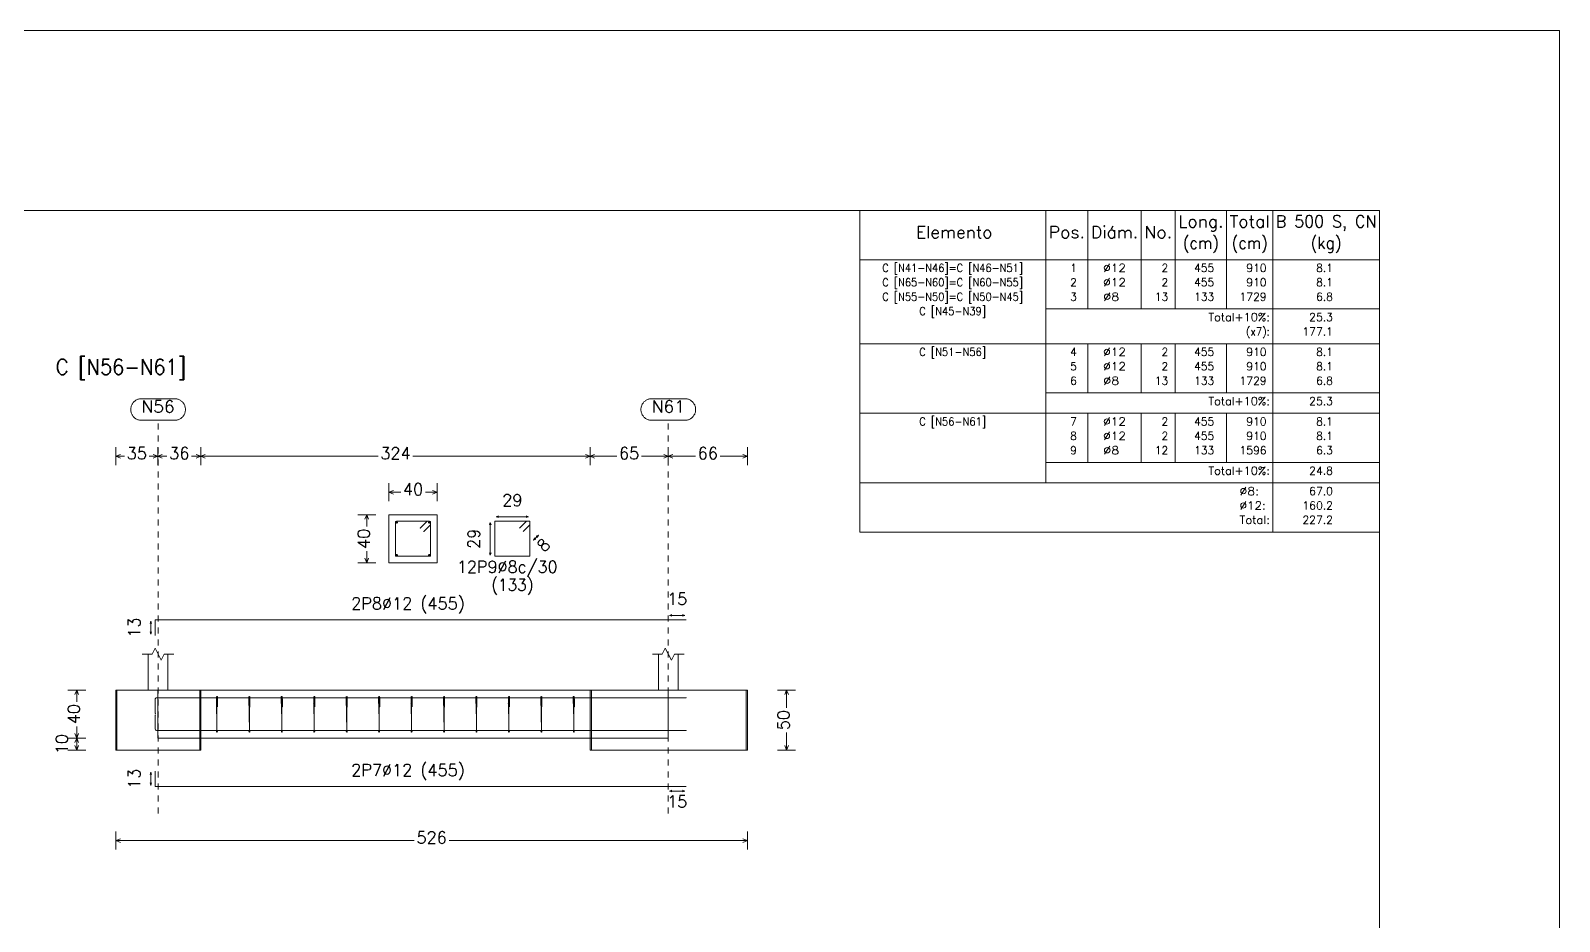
# Model space of a CAD drawing. Header units: millimetres. Extents: x -252 to 259, y -4 to 137.
# Drawn here: x -189.56 to -164.09, y 57.78 to 72.63 of the extents above; entities that cross this region are included whole.
import ezdxf
from ezdxf.enums import TextEntityAlignment as Align

# ---------------------------------------------------------------- set-up
doc = ezdxf.new("R2010")
doc.units = ezdxf.units.MM
doc.linetypes.add('CYPE_PUNTO', pattern=[0.075, 0, -0.075])
for name, color, linetype, lineweight in [('CIM_COTAS', 2, 'Continuous', 0), ('CIM_DIB_ARMADOS', 4, 'Continuous', 0), ('CIM_GEOMETRIA', 2, 'Continuous', 0), ('CIM_REFEREN', 2, 'Continuous', 0), ('CIM_TXT_ARMADOS', 3, 'Continuous', 0), ('RECUAD_LIMITES', 2, 'Continuous', 0), ('RECUAD_MARCO', 1, 'Continuous', 20), ('TABLAS', 1, 'Continuous', 0), ('TEXTO_TABLAS', 1, 'Continuous', 0)]:
    doc.layers.add(name, color=color, linetype=linetype, lineweight=lineweight)
doc.styles.add('CYPETXT', font='romans__.ttf', dxfattribs={"height": 0.2})

msp = doc.modelspace()

# ---------------------------------------------------------------- hatches: boundary and pattern name
at = {"layer": 'CIM_DIB_ARMADOS'}
h = msp.add_hatch(color=256, dxfattribs=at)
edge = h.paths.add_edge_path(flags=0)
edge.add_arc((-183.069, 64.338), 0.0016, 0, 360)
h = msp.add_hatch(color=256, dxfattribs=at)
edge = h.paths.add_edge_path(flags=0)
edge.add_arc((-183.011, 64.28), 0.0016, 0, 360)
h = msp.add_hatch(color=256, dxfattribs=at)
edge = h.paths.add_edge_path(flags=0)
edge.add_arc((-186.464, 61.416), 0.0016, 0, 360)
h = msp.add_hatch(color=256, dxfattribs=at)
edge = h.paths.add_edge_path(flags=0)
edge.add_arc((-185.924, 61.416), 0.0016, 0, 360)
h = msp.add_hatch(color=256, dxfattribs=at)
edge = h.paths.add_edge_path(flags=0)
edge.add_arc((-185.384, 61.416), 0.0016, 0, 360)
h = msp.add_hatch(color=256, dxfattribs=at)
edge = h.paths.add_edge_path(flags=0)
edge.add_arc((-184.843, 61.416), 0.0016, 0, 360)
h = msp.add_hatch(color=256, dxfattribs=at)
edge = h.paths.add_edge_path(flags=0)
edge.add_arc((-184.303, 61.416), 0.0016, 0, 360)
h = msp.add_hatch(color=256, dxfattribs=at)
edge = h.paths.add_edge_path(flags=0)
edge.add_arc((-183.762, 61.416), 0.0016, 0, 360)
h = msp.add_hatch(color=256, dxfattribs=at)
edge = h.paths.add_edge_path(flags=0)
edge.add_arc((-183.222, 61.416), 0.0016, 0, 360)
h = msp.add_hatch(color=256, dxfattribs=at)
edge = h.paths.add_edge_path(flags=0)
edge.add_arc((-182.682, 61.416), 0.0016, 0, 360)
h = msp.add_hatch(color=256, dxfattribs=at)
edge = h.paths.add_edge_path(flags=0)
edge.add_arc((-182.141, 61.416), 0.0016, 0, 360)
h = msp.add_hatch(color=256, dxfattribs=at)
edge = h.paths.add_edge_path(flags=0)
edge.add_arc((-181.601, 61.416), 0.0016, 0, 360)
h = msp.add_hatch(color=256, dxfattribs=at)
edge = h.paths.add_edge_path(flags=0)
edge.add_arc((-181.06, 61.416), 0.0016, 0, 360)
h = msp.add_hatch(color=256, dxfattribs=at)
edge = h.paths.add_edge_path(flags=0)
edge.add_arc((-180.52, 61.416), 0.0016, 0, 360)
h = msp.add_hatch(color=256, dxfattribs=at)
edge = h.paths.add_edge_path(flags=0)
edge.add_arc((-178.639, 61.509), 0.0016, 0, 360)
h = msp.add_hatch(color=256, dxfattribs=at)
edge = h.paths.add_edge_path(flags=0)
edge.add_arc((-187.482, 61.25), 0.0016, 0, 360)
h = msp.add_hatch(color=256, dxfattribs=at)
edge = h.paths.add_edge_path(flags=0)
edge.add_arc((-187.482, 61.223), 0.0016, 0, 360)
h = msp.add_hatch(color=256, dxfattribs=at)
edge = h.paths.add_edge_path(flags=0)
edge.add_arc((-186.447, 61.358), 0.0016, 0, 360)
h = msp.add_hatch(color=256, dxfattribs=at)
edge = h.paths.add_edge_path(flags=0)
edge.add_arc((-185.906, 61.358), 0.0016, 0, 360)
h = msp.add_hatch(color=256, dxfattribs=at)
edge = h.paths.add_edge_path(flags=0)
edge.add_arc((-185.366, 61.358), 0.0016, 0, 360)
h = msp.add_hatch(color=256, dxfattribs=at)
edge = h.paths.add_edge_path(flags=0)
edge.add_arc((-184.826, 61.358), 0.0016, 0, 360)
h = msp.add_hatch(color=256, dxfattribs=at)
edge = h.paths.add_edge_path(flags=0)
edge.add_arc((-184.285, 61.358), 0.0016, 0, 360)
h = msp.add_hatch(color=256, dxfattribs=at)
edge = h.paths.add_edge_path(flags=0)
edge.add_arc((-183.745, 61.358), 0.0016, 0, 360)
h = msp.add_hatch(color=256, dxfattribs=at)
edge = h.paths.add_edge_path(flags=0)
edge.add_arc((-183.204, 61.358), 0.0016, 0, 360)
h = msp.add_hatch(color=256, dxfattribs=at)
edge = h.paths.add_edge_path(flags=0)
edge.add_arc((-182.664, 61.358), 0.0016, 0, 360)
h = msp.add_hatch(color=256, dxfattribs=at)
edge = h.paths.add_edge_path(flags=0)
edge.add_arc((-182.124, 61.358), 0.0016, 0, 360)
h = msp.add_hatch(color=256, dxfattribs=at)
edge = h.paths.add_edge_path(flags=0)
edge.add_arc((-181.583, 61.358), 0.0016, 0, 360)
h = msp.add_hatch(color=256, dxfattribs=at)
edge = h.paths.add_edge_path(flags=0)
edge.add_arc((-181.043, 61.358), 0.0016, 0, 360)
h = msp.add_hatch(color=256, dxfattribs=at)
edge = h.paths.add_edge_path(flags=0)
edge.add_arc((-180.502, 61.358), 0.0016, 0, 360)
h = msp.add_hatch(color=256, dxfattribs=at)
edge = h.paths.add_edge_path(flags=0)
edge.add_arc((-178.639, 60.965), 0.0016, 0, 360)

# ---------------------------------------------------------------- linework, layer by layer
at = {"layer": 'CIM_COTAS', "linetype": 'CYPE_PUNTO'}
for p, q in [((-187.436, 59.579), (-187.436, 66.134)), ((-178.937, 59.579), (-178.937, 66.134))]:
    msp.add_line(p, q, dxfattribs=at)
at = {"layer": 'CIM_COTAS'}
for p, q in [((-188.139, 65.384), (-188.139, 65.684)), ((-188.139, 65.534), (-188.064, 65.564)), ((-188.139, 65.534), (-188.064, 65.504)), ((-188.139, 65.534), (-187.995, 65.534)), ((-187.584, 65.534), (-187.441, 65.534)), ((-187.441, 65.534), (-187.516, 65.564)), ((-187.441, 65.534), (-187.516, 65.504)), ((-187.441, 65.384), (-187.441, 65.684)), ((-187.441, 65.384), (-187.441, 65.684)), ((-187.441, 65.534), (-187.366, 65.564)), ((-187.441, 65.534), (-187.366, 65.504)), ((-187.441, 65.534), (-187.288, 65.534)), ((-186.877, 65.534), (-186.724, 65.534)), ((-186.724, 65.534), (-186.799, 65.564)), ((-186.724, 65.534), (-186.799, 65.504)), ((-186.724, 65.384), (-186.724, 65.684)), ((-186.724, 65.384), (-186.724, 65.684)), ((-186.724, 65.534), (-186.649, 65.564)), ((-186.724, 65.534), (-186.649, 65.504)), ((-186.724, 65.534), (-183.772, 65.534)), ((-183.193, 65.534), (-180.24, 65.534)), ((-180.24, 65.534), (-180.315, 65.564)), ((-180.24, 65.534), (-180.315, 65.504)), ((-180.24, 65.384), (-180.24, 65.684)), ((-180.24, 65.384), (-180.24, 65.684)), ((-180.24, 65.534), (-180.165, 65.564)), ((-180.24, 65.534), (-180.165, 65.504)), ((-180.24, 65.534), (-179.795, 65.534)), ((-179.384, 65.534), (-178.939, 65.534)), ((-178.939, 65.534), (-179.014, 65.564)), ((-178.939, 65.534), (-179.014, 65.504)), ((-178.939, 65.384), (-178.939, 65.684)), ((-178.939, 65.384), (-178.939, 65.684)), ((-178.939, 65.534), (-178.864, 65.564)), ((-178.939, 65.534), (-178.864, 65.504)), ((-178.939, 65.534), (-178.485, 65.534)), ((-178.074, 65.534), (-177.619, 65.534)), ((-177.619, 65.534), (-177.694, 65.564)), ((-177.619, 65.534), (-177.694, 65.504)), ((-177.619, 65.384), (-177.619, 65.684)), ((-183.59, 64.784), (-183.59, 65.084)), ((-183.59, 64.934), (-183.515, 64.964)), ((-182.79, 64.934), (-182.865, 64.964)), ((-182.79, 64.784), (-182.79, 65.084)), ((-183.59, 64.934), (-183.515, 64.904)), ((-183.59, 64.934), (-183.395, 64.934)), ((-182.984, 64.934), (-182.79, 64.934)), ((-182.79, 64.934), (-182.865, 64.904)), ((-184.111, 64.559), (-183.811, 64.559)), ((-183.961, 64.559), (-183.991, 64.484)), ((-183.961, 64.559), (-183.931, 64.484)), ((-183.961, 64.365), (-183.961, 64.559)), ((-183.961, 63.759), (-183.961, 63.954)), ((-184.111, 63.759), (-183.811, 63.759)), ((-183.961, 63.759), (-183.991, 63.834)), ((-183.961, 63.759), (-183.931, 63.834)), ((-188.94, 61.637), (-188.64, 61.637)), ((-188.79, 61.637), (-188.82, 61.562)), ((-188.79, 61.637), (-188.76, 61.562)), ((-188.79, 61.442), (-188.79, 61.637)), ((-177.118, 61.637), (-176.818, 61.637)), ((-176.968, 61.637), (-176.998, 61.562)), ((-176.968, 61.637), (-176.938, 61.562)), ((-176.968, 61.342), (-176.968, 61.637)), ((-188.79, 60.837), (-188.82, 60.912)), ((-188.79, 60.837), (-188.79, 61.031)), ((-188.79, 60.837), (-188.76, 60.912)), ((-176.968, 60.637), (-176.968, 60.931)), ((-188.94, 60.837), (-188.64, 60.837)), ((-188.94, 60.837), (-188.64, 60.837)), ((-188.94, 60.637), (-188.64, 60.637)), ((-188.79, 60.837), (-188.82, 60.762)), ((-188.79, 60.637), (-188.82, 60.712)), ((-188.79, 60.837), (-188.76, 60.762)), ((-188.79, 60.637), (-188.79, 60.837)), ((-188.79, 60.637), (-188.76, 60.712)), ((-177.118, 60.637), (-176.818, 60.637)), ((-176.968, 60.637), (-176.998, 60.712)), ((-176.968, 60.637), (-176.938, 60.712)), ((-188.139, 58.979), (-188.139, 59.279)), ((-188.139, 59.129), (-188.064, 59.159)), ((-188.139, 59.129), (-188.064, 59.099)), ((-188.139, 59.129), (-183.168, 59.129)), ((-182.589, 59.129), (-177.619, 59.129)), ((-177.619, 59.129), (-177.694, 59.159)), ((-177.619, 59.129), (-177.694, 59.099)), ((-177.619, 58.979), (-177.619, 59.279))]:
    msp.add_line(p, q, dxfattribs=at)
for points in [[(-187.16, 66.494), (-187.148, 66.493), (-187.136, 66.492), (-187.124, 66.49), (-187.113, 66.487), (-187.101, 66.484), (-187.09, 66.479), (-187.079, 66.474), (-187.069, 66.468), (-187.058, 66.462), (-187.049, 66.455), (-187.04, 66.447), (-187.031, 66.439), (-187.023, 66.43), (-187.015, 66.42), (-187.009, 66.41), (-187.002, 66.4), (-186.997, 66.389), (-186.992, 66.378), (-186.988, 66.367), (-186.985, 66.355), (-186.983, 66.343), (-186.981, 66.332), (-186.98, 66.32), (-186.98, 66.307), (-186.981, 66.295), (-186.983, 66.284), (-186.985, 66.272), (-186.988, 66.26), (-186.992, 66.249), (-186.997, 66.238), (-187.002, 66.227), (-187.009, 66.217), (-187.015, 66.207), (-187.023, 66.197), (-187.031, 66.188), (-187.04, 66.18), (-187.049, 66.172), (-187.058, 66.165), (-187.069, 66.159), (-187.079, 66.153), (-187.09, 66.148), (-187.101, 66.143), (-187.113, 66.14), (-187.124, 66.137), (-187.136, 66.135), (-187.148, 66.134), (-187.16, 66.134), (-187.712, 66.134), (-187.724, 66.134), (-187.736, 66.135), (-187.748, 66.137), (-187.76, 66.14), (-187.771, 66.143), (-187.783, 66.148), (-187.793, 66.153), (-187.804, 66.159), (-187.814, 66.165), (-187.824, 66.172), (-187.833, 66.18), (-187.842, 66.188), (-187.85, 66.197), (-187.857, 66.207), (-187.864, 66.217), (-187.87, 66.227), (-187.876, 66.238), (-187.88, 66.249), (-187.884, 66.26), (-187.887, 66.272), (-187.89, 66.284), (-187.891, 66.295), (-187.892, 66.307), (-187.892, 66.32), (-187.891, 66.332), (-187.89, 66.343), (-187.887, 66.355), (-187.884, 66.367), (-187.88, 66.378), (-187.876, 66.389), (-187.87, 66.4), (-187.864, 66.41), (-187.857, 66.42), (-187.85, 66.43), (-187.842, 66.439), (-187.833, 66.447), (-187.824, 66.455), (-187.814, 66.462), (-187.804, 66.468), (-187.793, 66.474), (-187.783, 66.479), (-187.771, 66.484), (-187.76, 66.487), (-187.748, 66.49), (-187.736, 66.492), (-187.724, 66.493), (-187.712, 66.494), (-187.16, 66.494)], [(-178.661, 66.494), (-178.649, 66.493), (-178.637, 66.492), (-178.626, 66.49), (-178.614, 66.487), (-178.602, 66.484), (-178.591, 66.479), (-178.58, 66.474), (-178.57, 66.468), (-178.56, 66.462), (-178.55, 66.455), (-178.541, 66.447), (-178.532, 66.439), (-178.524, 66.43), (-178.517, 66.42), (-178.51, 66.41), (-178.504, 66.4), (-178.498, 66.389), (-178.493, 66.378), (-178.49, 66.367), (-178.486, 66.355), (-178.484, 66.343), (-178.482, 66.332), (-178.482, 66.32), (-178.482, 66.307), (-178.482, 66.295), (-178.484, 66.284), (-178.486, 66.272), (-178.49, 66.26), (-178.493, 66.249), (-178.498, 66.238), (-178.504, 66.227), (-178.51, 66.217), (-178.517, 66.207), (-178.524, 66.197), (-178.532, 66.188), (-178.541, 66.18), (-178.55, 66.172), (-178.56, 66.165), (-178.57, 66.159), (-178.58, 66.153), (-178.591, 66.148), (-178.602, 66.143), (-178.614, 66.14), (-178.626, 66.137), (-178.637, 66.135), (-178.649, 66.134), (-178.661, 66.134), (-179.213, 66.134), (-179.225, 66.134), (-179.237, 66.135), (-179.249, 66.137), (-179.261, 66.14), (-179.272, 66.143), (-179.284, 66.148), (-179.295, 66.153), (-179.305, 66.159), (-179.315, 66.165), (-179.325, 66.172), (-179.334, 66.18), (-179.343, 66.188), (-179.351, 66.197), (-179.358, 66.207), (-179.365, 66.217), (-179.371, 66.227), (-179.377, 66.238), (-179.381, 66.249), (-179.385, 66.26), (-179.389, 66.272), (-179.391, 66.284), (-179.393, 66.295), (-179.393, 66.307), (-179.393, 66.32), (-179.393, 66.332), (-179.391, 66.343), (-179.389, 66.355), (-179.385, 66.367), (-179.381, 66.378), (-179.377, 66.389), (-179.371, 66.4), (-179.365, 66.41), (-179.358, 66.42), (-179.351, 66.43), (-179.343, 66.439), (-179.334, 66.447), (-179.325, 66.455), (-179.315, 66.462), (-179.305, 66.468), (-179.295, 66.474), (-179.284, 66.479), (-179.272, 66.484), (-179.261, 66.487), (-179.249, 66.49), (-179.237, 66.492), (-179.225, 66.493), (-179.213, 66.494), (-178.661, 66.494)]]:
    msp.add_lwpolyline(points, close=True, dxfattribs=at)
at = {"layer": 'CIM_DIB_ARMADOS'}
for p, q in [((-183.48, 64.431), (-183.444, 64.431)), ((-183.462, 64.413), (-183.462, 64.449)), ((-182.936, 64.431), (-182.9, 64.431)), ((-182.918, 64.413), (-182.918, 64.449)), ((-183.48, 63.887), (-183.444, 63.887)), ((-183.462, 63.869), (-183.462, 63.905)), ((-182.936, 63.887), (-182.9, 63.887)), ((-182.918, 63.869), (-182.918, 63.905))]:
    msp.add_line(p, q, dxfattribs=at)
for points in [[(-183.011, 64.28), (-182.903, 64.388), (-182.899, 64.394), (-182.898, 64.4), (-182.898, 64.435), (-182.9, 64.443), (-182.906, 64.449), (-182.914, 64.451), (-183.466, 64.451), (-183.474, 64.449), (-183.48, 64.443), (-183.482, 64.435), (-183.482, 63.883), (-183.48, 63.875), (-183.474, 63.869), (-183.466, 63.867), (-182.914, 63.867), (-182.906, 63.869), (-182.9, 63.875), (-182.898, 63.883), (-182.898, 64.435), (-182.9, 64.443), (-182.906, 64.449), (-182.914, 64.451), (-182.949, 64.451), (-182.955, 64.45), (-182.961, 64.446), (-183.069, 64.338)], [(-181.357, 64.28), (-181.243, 64.393), (-181.243, 64.451), (-181.827, 64.451), (-181.827, 63.867), (-181.243, 63.867), (-181.243, 64.451), (-181.301, 64.451), (-181.415, 64.338)], [(-187.482, 62.548), (-187.482, 62.807), (-187.441, 62.807), (-178.939, 62.807), (-178.639, 62.807)], [(-187.482, 61.25), (-187.482, 61.489), (-187.479, 61.499), (-187.472, 61.506), (-187.462, 61.509), (-187.441, 61.509), (-178.939, 61.509), (-178.639, 61.509)], [(-186.447, 61.358), (-186.447, 61.466), (-186.447, 61.471), (-186.447, 61.477), (-186.447, 61.513), (-186.448, 61.521), (-186.448, 61.527), (-186.448, 61.529), (-186.455, 61.529), (-186.456, 61.527), (-186.456, 61.521), (-186.456, 61.513), (-186.456, 60.961), (-186.456, 60.953), (-186.456, 60.947), (-186.456, 60.945), (-186.456, 60.947), (-186.456, 60.953), (-186.456, 60.961), (-186.463, 61.513), (-186.464, 61.521), (-186.464, 61.527), (-186.464, 61.529), (-186.464, 61.529), (-186.464, 61.528), (-186.464, 61.524), (-186.464, 61.416)], [(-185.906, 61.358), (-185.906, 61.466), (-185.906, 61.471), (-185.907, 61.477), (-185.907, 61.513), (-185.907, 61.521), (-185.907, 61.527), (-185.907, 61.529), (-185.915, 61.529), (-185.915, 61.527), (-185.915, 61.521), (-185.915, 61.513), (-185.915, 60.961), (-185.915, 60.953), (-185.915, 60.947), (-185.915, 60.945), (-185.915, 60.947), (-185.915, 60.953), (-185.915, 60.961), (-185.923, 61.513), (-185.923, 61.521), (-185.923, 61.527), (-185.923, 61.529), (-185.924, 61.529), (-185.924, 61.528), (-185.924, 61.524), (-185.924, 61.416)], [(-185.366, 61.358), (-185.366, 61.466), (-185.366, 61.471), (-185.366, 61.477), (-185.367, 61.513), (-185.367, 61.521), (-185.367, 61.527), (-185.367, 61.529), (-185.375, 61.529), (-185.375, 61.527), (-185.375, 61.521), (-185.375, 61.513), (-185.375, 60.961), (-185.375, 60.953), (-185.375, 60.947), (-185.375, 60.945), (-185.375, 60.947), (-185.375, 60.953), (-185.375, 60.961), (-185.383, 61.513), (-185.383, 61.521), (-185.383, 61.527), (-185.383, 61.529), (-185.384, 61.529), (-185.384, 61.528), (-185.384, 61.524), (-185.384, 61.416)], [(-184.826, 61.358), (-184.826, 61.466), (-184.826, 61.471), (-184.826, 61.477), (-184.826, 61.513), (-184.826, 61.521), (-184.827, 61.527), (-184.827, 61.529), (-184.834, 61.529), (-184.834, 61.527), (-184.834, 61.521), (-184.834, 61.513), (-184.834, 60.961), (-184.834, 60.953), (-184.834, 60.947), (-184.834, 60.945), (-184.834, 60.947), (-184.835, 60.953), (-184.835, 60.961), (-184.842, 61.513), (-184.842, 61.521), (-184.843, 61.527), (-184.843, 61.529), (-184.843, 61.529), (-184.843, 61.528), (-184.843, 61.524), (-184.843, 61.416)], [(-184.285, 61.358), (-184.285, 61.466), (-184.285, 61.471), (-184.285, 61.477), (-184.286, 61.513), (-184.286, 61.521), (-184.286, 61.527), (-184.286, 61.529), (-184.294, 61.529), (-184.294, 61.527), (-184.294, 61.521), (-184.294, 61.513), (-184.294, 60.961), (-184.294, 60.953), (-184.294, 60.947), (-184.294, 60.945), (-184.294, 60.947), (-184.294, 60.953), (-184.294, 60.961), (-184.302, 61.513), (-184.302, 61.521), (-184.302, 61.527), (-184.302, 61.529), (-184.303, 61.529), (-184.303, 61.528), (-184.303, 61.524), (-184.303, 61.416)], [(-183.745, 61.358), (-183.745, 61.466), (-183.745, 61.471), (-183.745, 61.477), (-183.745, 61.513), (-183.746, 61.521), (-183.746, 61.527), (-183.746, 61.529), (-183.753, 61.529), (-183.754, 61.527), (-183.754, 61.521), (-183.754, 61.513), (-183.754, 60.961), (-183.754, 60.953), (-183.754, 60.947), (-183.754, 60.945), (-183.754, 60.947), (-183.754, 60.953), (-183.754, 60.961), (-183.761, 61.513), (-183.762, 61.521), (-183.762, 61.527), (-183.762, 61.529), (-183.762, 61.529), (-183.762, 61.528), (-183.762, 61.524), (-183.762, 61.416)], [(-183.204, 61.358), (-183.204, 61.466), (-183.204, 61.471), (-183.205, 61.477), (-183.205, 61.513), (-183.205, 61.521), (-183.205, 61.527), (-183.205, 61.529), (-183.213, 61.529), (-183.213, 61.527), (-183.213, 61.521), (-183.213, 61.513), (-183.213, 60.961), (-183.213, 60.953), (-183.213, 60.947), (-183.213, 60.945), (-183.213, 60.947), (-183.213, 60.953), (-183.213, 60.961), (-183.221, 61.513), (-183.221, 61.521), (-183.221, 61.527), (-183.221, 61.529), (-183.222, 61.529), (-183.222, 61.528), (-183.222, 61.524), (-183.222, 61.416)], [(-182.664, 61.358), (-182.664, 61.466), (-182.664, 61.471), (-182.664, 61.477), (-182.665, 61.513), (-182.665, 61.521), (-182.665, 61.527), (-182.665, 61.529), (-182.673, 61.529), (-182.673, 61.527), (-182.673, 61.521), (-182.673, 61.513), (-182.673, 60.961), (-182.673, 60.953), (-182.673, 60.947), (-182.673, 60.945), (-182.673, 60.947), (-182.673, 60.953), (-182.673, 60.961), (-182.681, 61.513), (-182.681, 61.521), (-182.681, 61.527), (-182.681, 61.529), (-182.682, 61.529), (-182.682, 61.528), (-182.682, 61.524), (-182.682, 61.416)], [(-182.124, 61.358), (-182.124, 61.466), (-182.124, 61.471), (-182.124, 61.477), (-182.124, 61.513), (-182.124, 61.521), (-182.124, 61.527), (-182.125, 61.529), (-182.132, 61.529), (-182.132, 61.527), (-182.132, 61.521), (-182.132, 61.513), (-182.132, 60.961), (-182.132, 60.953), (-182.132, 60.947), (-182.132, 60.945), (-182.132, 60.947), (-182.133, 60.953), (-182.133, 60.961), (-182.14, 61.513), (-182.14, 61.521), (-182.14, 61.527), (-182.141, 61.529), (-182.141, 61.529), (-182.141, 61.528), (-182.141, 61.524), (-182.141, 61.416)], [(-181.583, 61.358), (-181.583, 61.466), (-181.583, 61.471), (-181.583, 61.477), (-181.584, 61.513), (-181.584, 61.521), (-181.584, 61.527), (-181.584, 61.529), (-181.592, 61.529), (-181.592, 61.527), (-181.592, 61.521), (-181.592, 61.513), (-181.592, 60.961), (-181.592, 60.953), (-181.592, 60.947), (-181.592, 60.945), (-181.592, 60.947), (-181.592, 60.953), (-181.592, 60.961), (-181.6, 61.513), (-181.6, 61.521), (-181.6, 61.527), (-181.6, 61.529), (-181.601, 61.529), (-181.601, 61.528), (-181.601, 61.524), (-181.601, 61.416)], [(-181.043, 61.358), (-181.043, 61.466), (-181.043, 61.471), (-181.043, 61.477), (-181.043, 61.513), (-181.044, 61.521), (-181.044, 61.527), (-181.044, 61.529), (-181.051, 61.529), (-181.051, 61.527), (-181.052, 61.521), (-181.052, 61.513), (-181.052, 60.961), (-181.052, 60.953), (-181.052, 60.947), (-181.052, 60.945), (-181.052, 60.947), (-181.052, 60.953), (-181.052, 60.961), (-181.059, 61.513), (-181.06, 61.521), (-181.06, 61.527), (-181.06, 61.529), (-181.06, 61.529), (-181.06, 61.528), (-181.06, 61.524), (-181.06, 61.416)], [(-180.502, 61.358), (-180.502, 61.466), (-180.502, 61.471), (-180.502, 61.477), (-180.503, 61.513), (-180.503, 61.521), (-180.503, 61.527), (-180.503, 61.529), (-180.511, 61.529), (-180.511, 61.527), (-180.511, 61.521), (-180.511, 61.513), (-180.511, 60.961), (-180.511, 60.953), (-180.511, 60.947), (-180.511, 60.945), (-180.511, 60.947), (-180.511, 60.953), (-180.511, 60.961), (-180.519, 61.513), (-180.519, 61.521), (-180.519, 61.527), (-180.519, 61.529), (-180.52, 61.529), (-180.52, 61.528), (-180.52, 61.524), (-180.52, 61.416)], [(-187.482, 61.223), (-187.482, 60.985), (-187.479, 60.975), (-187.472, 60.967), (-187.462, 60.965), (-187.441, 60.965), (-178.939, 60.965), (-178.639, 60.965)], [(-187.482, 60.287), (-187.482, 60.029), (-187.441, 60.029), (-178.939, 60.029), (-178.639, 60.029)]]:
    msp.add_lwpolyline(points, dxfattribs=at)
for centre, radius in [((-183.462, 64.431), 0.012), ((-182.918, 64.431), 0.012), ((-183.069, 64.338), 0.0016), ((-183.011, 64.28), 0.0016), ((-183.462, 63.887), 0.012), ((-182.918, 63.887), 0.012), ((-186.464, 61.416), 0.0016), ((-185.924, 61.416), 0.0016), ((-185.384, 61.416), 0.0016), ((-184.843, 61.416), 0.0016), ((-184.303, 61.416), 0.0016), ((-183.762, 61.416), 0.0016), ((-183.222, 61.416), 0.0016), ((-182.682, 61.416), 0.0016), ((-182.141, 61.416), 0.0016), ((-181.601, 61.416), 0.0016), ((-181.06, 61.416), 0.0016), ((-180.52, 61.416), 0.0016), ((-178.639, 61.509), 0.0016), ((-187.482, 61.25), 0.0016), ((-187.482, 61.223), 0.0016), ((-186.447, 61.358), 0.0016), ((-185.906, 61.358), 0.0016), ((-185.366, 61.358), 0.0016), ((-184.826, 61.358), 0.0016), ((-184.285, 61.358), 0.0016), ((-183.745, 61.358), 0.0016), ((-183.204, 61.358), 0.0016), ((-182.664, 61.358), 0.0016), ((-182.124, 61.358), 0.0016), ((-181.583, 61.358), 0.0016), ((-181.043, 61.358), 0.0016), ((-180.502, 61.358), 0.0016), ((-186.456, 60.945), 0.008), ((-185.915, 60.945), 0.008), ((-185.375, 60.945), 0.008), ((-184.834, 60.945), 0.008), ((-184.294, 60.945), 0.008), ((-183.754, 60.945), 0.008), ((-183.213, 60.945), 0.008), ((-182.673, 60.945), 0.008), ((-182.132, 60.945), 0.008), ((-181.592, 60.945), 0.008), ((-181.052, 60.945), 0.008), ((-180.511, 60.945), 0.008), ((-178.639, 60.965), 0.0016)]:
    msp.add_circle(centre, radius, dxfattribs=at)
at = {"layer": 'CIM_GEOMETRIA'}
for p, q in [((-187.599, 62.237), (-187.599, 61.637)), ((-179.1, 62.237), (-179.1, 61.637)), ((-188.139, 61.637), (-186.724, 61.637)), ((-188.139, 61.637), (-188.124, 61.637)), ((-187.441, 60.837), (-187.441, 61.637)), ((-178.939, 61.637), (-187.441, 61.637)), ((-180.24, 61.637), (-177.619, 61.637)), ((-180.24, 61.637), (-180.218, 61.637)), ((-178.939, 61.637), (-178.939, 60.837)), ((-186.724, 60.637), (-188.139, 60.637)), ((-188.124, 60.637), (-188.139, 60.637)), ((-187.441, 60.837), (-178.939, 60.837)), ((-177.619, 60.637), (-180.24, 60.637)), ((-180.218, 60.637), (-180.24, 60.637))]:
    msp.add_line(p, q, dxfattribs=at)
for points in [[(-183.59, 64.559), (-183.59, 63.759), (-182.79, 63.759), (-182.79, 64.559), (-183.59, 64.559)], [(-188.139, 60.637), (-186.739, 60.637), (-186.739, 61.637), (-188.139, 61.637), (-188.139, 60.637)], [(-180.24, 60.637), (-177.64, 60.637), (-177.64, 61.637), (-180.24, 61.637), (-180.24, 60.637)]]:
    msp.add_lwpolyline(points, close=True, dxfattribs=at)
for points in [[(-187.699, 62.237), (-187.536, 62.237), (-187.486, 62.337), (-187.386, 62.137), (-187.336, 62.237), (-187.174, 62.237)], [(-187.279, 61.637), (-187.274, 61.637), (-187.274, 62.237)], [(-179.2, 62.237), (-179.037, 62.237), (-178.987, 62.337), (-178.887, 62.137), (-178.837, 62.237), (-178.675, 62.237)], [(-178.78, 61.637), (-178.775, 61.637), (-178.775, 62.237)], [(-186.724, 60.637), (-188.124, 60.637), (-188.124, 61.637), (-186.724, 61.637)], [(-187.274, 61.637), (-187.599, 61.637), (-187.279, 61.637)], [(-187.274, 61.637), (-187.594, 61.637), (-187.599, 61.637)], [(-186.739, 60.637), (-186.724, 60.637), (-186.724, 61.637), (-186.739, 61.637)], [(-177.619, 60.637), (-180.218, 60.637), (-180.218, 61.637), (-177.619, 61.637)], [(-178.775, 61.637), (-179.1, 61.637), (-178.78, 61.637)], [(-178.775, 61.637), (-179.095, 61.637), (-179.1, 61.637)], [(-177.64, 60.637), (-177.619, 60.637), (-177.619, 61.637), (-177.64, 61.637)]]:
    msp.add_lwpolyline(points, dxfattribs=at)
at = {"layer": 'CIM_TXT_ARMADOS'}
for p, q in [((-181.915, 64.391), (-181.902, 64.431)), ((-181.89, 64.391), (-181.902, 64.431)), ((-181.902, 64.431), (-181.902, 63.887)), ((-181.767, 64.539), (-181.807, 64.526)), ((-181.767, 64.514), (-181.807, 64.526)), ((-181.264, 64.526), (-181.807, 64.526)), ((-181.304, 64.539), (-181.264, 64.526)), ((-181.304, 64.514), (-181.264, 64.526)), ((-181.183, 64.135), (-181.099, 64.22)), ((-181.136, 64.2), (-181.099, 64.22)), ((-181.118, 64.183), (-181.099, 64.22)), ((-181.915, 63.927), (-181.902, 63.887)), ((-181.89, 63.927), (-181.902, 63.887)), ((-181.164, 64.172), (-181.183, 64.135)), ((-181.146, 64.155), (-181.183, 64.135)), ((-187.569, 62.747), (-187.557, 62.787)), ((-187.544, 62.747), (-187.557, 62.787)), ((-187.557, 62.569), (-187.557, 62.787)), ((-178.879, 62.895), (-178.919, 62.882)), ((-178.879, 62.87), (-178.919, 62.882)), ((-178.919, 62.882), (-178.66, 62.882)), ((-178.7, 62.895), (-178.66, 62.882)), ((-178.7, 62.87), (-178.66, 62.882)), ((-187.569, 62.609), (-187.557, 62.569)), ((-187.544, 62.609), (-187.557, 62.569)), ((-187.569, 60.227), (-187.557, 60.267)), ((-187.544, 60.227), (-187.557, 60.267)), ((-187.557, 60.267), (-187.557, 60.049)), ((-187.569, 60.089), (-187.557, 60.049)), ((-187.544, 60.089), (-187.557, 60.049)), ((-178.879, 59.966), (-178.919, 59.954)), ((-178.879, 59.941), (-178.919, 59.954)), ((-178.919, 59.954), (-178.66, 59.954)), ((-178.7, 59.966), (-178.66, 59.954)), ((-178.7, 59.941), (-178.66, 59.954))]:
    msp.add_line(p, q, dxfattribs=at)
at = {"layer": 'RECUAD_LIMITES'}
msp.add_lwpolyline([(-206.094, 42.93), (-164.094, 42.93), (-164.094, 72.63), (-206.094, 72.63), (-206.094, 42.93)], close=True, dxfattribs=at)
at = {"layer": 'RECUAD_MARCO'}
msp.add_lwpolyline([(-203.094, 45.93), (-167.094, 45.93), (-167.094, 69.63), (-203.094, 69.63), (-203.094, 45.93)], close=True, dxfattribs=at)
at = {"layer": 'TABLAS'}
for p, q in [((-175.75, 68.76), (-175.75, 69.63)), ((-175.75, 69.63), (-167.094, 69.63)), ((-172.65, 68.76), (-172.65, 69.63)), ((-171.947, 68.76), (-171.947, 69.63)), ((-171.061, 68.76), (-171.061, 69.63)), ((-170.493, 68.76), (-170.493, 69.63)), ((-169.64, 68.76), (-169.64, 69.63)), ((-168.868, 68.76), (-168.868, 69.63)), ((-167.094, 68.76), (-167.094, 69.63)), ((-175.75, 68.81), (-167.094, 68.81)), ((-175.75, 67.46), (-175.75, 68.76)), ((-172.65, 67.46), (-172.65, 68.76)), ((-171.947, 67.99), (-171.947, 68.76)), ((-171.061, 67.99), (-171.061, 68.76)), ((-170.493, 67.99), (-170.493, 68.76)), ((-169.64, 67.99), (-169.64, 68.76)), ((-168.868, 67.46), (-168.868, 68.76)), ((-167.094, 67.46), (-167.094, 68.76)), ((-172.65, 67.99), (-167.094, 67.99)), ((-175.75, 67.36), (-175.75, 67.46)), ((-175.75, 67.41), (-167.094, 67.41)), ((-175.75, 66.3), (-175.75, 67.36)), ((-172.65, 67.36), (-172.65, 67.46)), ((-172.65, 66.3), (-172.65, 67.36)), ((-171.947, 67.36), (-171.947, 67.41)), ((-171.947, 66.59), (-171.947, 67.36)), ((-171.061, 67.36), (-171.061, 67.41)), ((-171.061, 66.59), (-171.061, 67.36)), ((-170.493, 67.36), (-170.493, 67.41)), ((-170.493, 66.59), (-170.493, 67.36)), ((-169.64, 67.36), (-169.64, 67.41)), ((-169.64, 66.59), (-169.64, 67.36)), ((-168.868, 67.36), (-168.868, 67.46)), ((-168.868, 66.3), (-168.868, 67.36)), ((-167.094, 67.36), (-167.094, 67.46)), ((-167.094, 66.3), (-167.094, 67.36)), ((-172.65, 66.59), (-167.094, 66.59)), ((-175.75, 66.2), (-175.75, 66.3)), ((-175.75, 66.25), (-167.094, 66.25)), ((-172.65, 66.2), (-172.65, 66.3)), ((-171.947, 66.2), (-171.947, 66.25)), ((-171.061, 66.2), (-171.061, 66.25)), ((-170.493, 66.2), (-170.493, 66.25)), ((-169.64, 66.2), (-169.64, 66.25)), ((-168.868, 66.2), (-168.868, 66.3)), ((-167.094, 66.2), (-167.094, 66.3)), ((-175.75, 65.14), (-175.75, 66.2)), ((-172.65, 65.14), (-172.65, 66.2)), ((-171.947, 65.43), (-171.947, 66.2)), ((-171.061, 65.43), (-171.061, 66.2)), ((-170.493, 65.43), (-170.493, 66.2)), ((-169.64, 65.43), (-169.64, 66.2)), ((-168.868, 65.14), (-168.868, 66.2)), ((-167.094, 65.14), (-167.094, 66.2)), ((-172.65, 65.43), (-167.094, 65.43)), ((-175.75, 65.04), (-175.75, 65.14)), ((-175.75, 65.09), (-167.094, 65.09)), ((-175.75, 64.8), (-175.75, 65.04)), ((-172.65, 65.09), (-172.65, 65.14)), ((-168.868, 65.04), (-168.868, 65.14)), ((-168.868, 64.8), (-168.868, 65.04)), ((-167.094, 65.04), (-167.094, 65.14)), ((-167.094, 64.8), (-167.094, 65.04)), ((-175.75, 64.56), (-175.75, 64.8)), ((-168.868, 64.56), (-168.868, 64.8)), ((-167.094, 64.56), (-167.094, 64.8)), ((-175.75, 64.27), (-175.75, 64.56)), ((-168.868, 64.27), (-168.868, 64.56)), ((-167.094, 64.27), (-167.094, 64.56)), ((-175.75, 64.27), (-167.094, 64.27))]:
    msp.add_line(p, q, dxfattribs=at)

# ---------------------------------------------------------------- texts
at = {"layer": 'CIM_COTAS', "style": 'CYPETXT'}
for s, width, p, p2 in [('N56', 0.924861, (-187.712, 66.264), (-187.16, 66.264)), ('N61', 0.924861, (-179.213, 66.264), (-178.661, 66.264)), ('35', 0.872087, (-187.958, 65.484), (-187.622, 65.484)), ('36', 0.872087, (-187.25, 65.484), (-186.914, 65.484)), ('324', 0.872087, (-183.734, 65.484), (-183.23, 65.484)), ('65', 0.872087, (-179.758, 65.484), (-179.422, 65.484)), ('66', 0.872087, (-178.447, 65.484), (-178.111, 65.484)), ('40', 0.872087, (-183.358, 64.884), (-183.022, 64.884)), ('526', 0.872087, (-183.131, 59.079), (-182.627, 59.079))]:
    msp.add_text(s, height=0.2, dxfattribs=dict(at, width=width)).set_placement(p, p2, align=Align.FIT)
at = {"layer": 'CIM_COTAS', "style": 'CYPETXT', "width": 0.872087}
for s, p, p2 in [('40', (-183.911, 63.991), (-183.911, 64.327)), ('40', (-188.74, 61.069), (-188.74, 61.405)), ('50', (-176.918, 60.969), (-176.918, 61.305)), ('10', (-188.94, 60.569), (-188.94, 60.905))]:
    msp.add_text(s, height=0.2, rotation=90, dxfattribs=at).set_placement(p, p2, align=Align.FIT)
at = {"layer": 'CIM_REFEREN', "style": 'CYPETXT', "width": 0.788413}
msp.add_text('C [N56-N61]', height=0.26, dxfattribs=at).set_placement((-189.14, 66.894), (-186.968, 66.894), align=Align.FIT)
at = {"layer": 'CIM_TXT_ARMADOS', "style": 'CYPETXT'}
for s, width, p, p2 in [('29', 0.872087, (-181.703, 64.701), (-181.367, 64.701)), ('12P9%%c8c/30', 0.870411, (-182.458, 63.592), (-180.781, 63.592)), ('(133)', 0.825691, (-181.886, 63.292), (-181.184, 63.292)), ('2P8%%c12 (455)', 0.857229, (-184.22, 62.982), (-182.327, 62.982)), ('15', 0.872087, (-178.957, 63.057), (-178.621, 63.057)), ('2P7%%c12 (455)', 0.857229, (-184.22, 60.204), (-182.327, 60.204)), ('15', 0.872087, (-178.957, 59.679), (-178.621, 59.679))]:
    msp.add_text(s, height=0.2, dxfattribs=dict(at, width=width)).set_placement(p, p2, align=Align.FIT)
at = {"layer": 'CIM_TXT_ARMADOS', "style": 'CYPETXT', "width": 0.872087}
for s, rotation, p, p2 in [('29', 90, (-182.077, 63.991), (-182.077, 64.327)), ('8', 45, (-181.006, 63.923), (-180.887, 64.042)), ('13', 90, (-187.732, 62.51), (-187.732, 62.846)), ('13', 90, (-187.732, 59.99), (-187.732, 60.326))]:
    msp.add_text(s, height=0.2, rotation=rotation, dxfattribs=at).set_placement(p, p2, align=Align.FIT)
at = {"layer": 'TEXTO_TABLAS', "style": 'CYPETXT'}
for s, height, width, p, p2 in [('Long.', 0.2, 0.937094, (-170.443, 69.35), (-169.69, 69.35)), ('Total', 0.2, 0.935074, (-169.59, 69.35), (-168.918, 69.35)), ('B 500 S, CN', 0.2, 0.772631, (-168.818, 69.35), (-167.144, 69.35)), ('Elemento', 0.2, 0.922929, (-174.813, 69.17), (-173.538, 69.17)), ('Pos.', 0.2, 0.930043, (-172.6, 69.17), (-171.997, 69.17)), ('Diám.', 0.2, 0.924206, (-171.897, 69.17), (-171.111, 69.17)), ('No.', 0.2, 0.948463, (-171.011, 69.17), (-170.543, 69.17)), ('(cm)', 0.2, 0.818573, (-170.367, 68.99), (-169.767, 68.99)), ('(cm)', 0.2, 0.818573, (-169.554, 68.99), (-168.954, 68.99)), ('(kg)', 0.2, 0.827454, (-168.238, 68.99), (-167.725, 68.99)), ('C [N41-N46]=C [N46-N51]', 0.13333, 0.783415, (-175.372, 68.607), (-173.028, 68.607)), ('C [N65-N60]=C [N60-N55]', 0.13333, 0.783415, (-175.372, 68.367), (-173.028, 68.367)), ('1', 0.133, 0.872087, (-172.243, 68.607), (-172.131, 68.607)), ('%%c12', 0.1333, 1.002473, (-171.694, 68.607), (-171.314, 68.607)), ('2', 0.133, 0.872087, (-170.721, 68.607), (-170.609, 68.607)), ('455', 0.1333, 0.872087, (-170.179, 68.607), (-169.843, 68.607)), ('910', 0.1333, 0.872087, (-169.31, 68.607), (-168.974, 68.607)), ('8.1', 0.1333, 0.868061, (-168.149, 68.607), (-167.869, 68.607)), ('C [N55-N50]=C [N50-N45]', 0.13333, 0.783415, (-175.372, 68.127), (-173.028, 68.127)), ('2', 0.133, 0.872087, (-172.243, 68.367), (-172.131, 68.367)), ('3', 0.133, 0.872087, (-172.243, 68.127), (-172.131, 68.127)), ('%%c12', 0.1333, 1.002473, (-171.694, 68.367), (-171.314, 68.367)), ('%%c8', 0.1333, 1.069283, (-171.694, 68.127), (-171.426, 68.127)), ('13', 0.1333, 0.872087, (-170.833, 68.127), (-170.609, 68.127)), ('2', 0.133, 0.872087, (-170.721, 68.367), (-170.609, 68.367)), ('455', 0.1333, 0.872087, (-170.179, 68.367), (-169.843, 68.367)), ('133', 0.1333, 0.872087, (-170.179, 68.127), (-169.843, 68.127)), ('1729', 0.1333, 0.872087, (-169.422, 68.127), (-168.974, 68.127)), ('910', 0.1333, 0.872087, (-169.31, 68.367), (-168.974, 68.367)), ('8.1', 0.1333, 0.868061, (-168.149, 68.367), (-167.869, 68.367)), ('6.8', 0.1333, 0.868061, (-168.149, 68.127), (-167.869, 68.127)), ('C [N45-N39]', 0.13333, 0.788413, (-174.757, 67.887), (-173.643, 67.887)), ('Total+10%:', 0.1333, 0.906318, (-169.94, 67.787), (-168.918, 67.787)), ('25.3', 0.1333, 0.869207, (-168.261, 67.787), (-167.869, 67.787)), ('(x7):', 0.1333, 0.820215, (-169.316, 67.547), (-168.918, 67.547)), ('177.1', 0.1333, 0.869846, (-168.373, 67.547), (-167.869, 67.547)), ('C [N51-N56]', 0.13333, 0.788413, (-174.757, 67.207), (-173.643, 67.207)), ('4', 0.133, 0.872087, (-172.243, 67.207), (-172.131, 67.207)), ('%%c12', 0.1333, 1.002473, (-171.694, 67.207), (-171.314, 67.207)), ('2', 0.133, 0.872087, (-170.721, 67.207), (-170.609, 67.207)), ('455', 0.1333, 0.872087, (-170.179, 67.207), (-169.843, 67.207)), ('910', 0.1333, 0.872087, (-169.31, 67.207), (-168.974, 67.207)), ('8.1', 0.1333, 0.868061, (-168.149, 67.207), (-167.869, 67.207)), ('5', 0.133, 0.872087, (-172.243, 66.967), (-172.131, 66.967)), ('%%c12', 0.1333, 1.002473, (-171.694, 66.967), (-171.314, 66.967)), ('2', 0.133, 0.872087, (-170.721, 66.967), (-170.609, 66.967)), ('455', 0.1333, 0.872087, (-170.179, 66.967), (-169.843, 66.967)), ('910', 0.1333, 0.872087, (-169.31, 66.967), (-168.974, 66.967)), ('8.1', 0.1333, 0.868061, (-168.149, 66.967), (-167.869, 66.967)), ('6', 0.133, 0.872087, (-172.243, 66.727), (-172.131, 66.727)), ('%%c8', 0.1333, 1.069283, (-171.694, 66.727), (-171.426, 66.727)), ('13', 0.1333, 0.872087, (-170.833, 66.727), (-170.609, 66.727)), ('133', 0.1333, 0.872087, (-170.179, 66.727), (-169.843, 66.727)), ('1729', 0.1333, 0.872087, (-169.422, 66.727), (-168.974, 66.727)), ('6.8', 0.1333, 0.868061, (-168.149, 66.727), (-167.869, 66.727)), ('Total+10%:', 0.1333, 0.906318, (-169.94, 66.387), (-168.918, 66.387)), ('25.3', 0.1333, 0.869207, (-168.261, 66.387), (-167.869, 66.387)), ('C [N56-N61]', 0.13333, 0.788413, (-174.757, 66.047), (-173.643, 66.047)), ('7', 0.133, 0.872087, (-172.243, 66.047), (-172.131, 66.047)), ('%%c12', 0.1333, 1.002473, (-171.694, 66.047), (-171.314, 66.047)), ('2', 0.133, 0.872087, (-170.721, 66.047), (-170.609, 66.047)), ('455', 0.1333, 0.872087, (-170.179, 66.047), (-169.843, 66.047)), ('910', 0.1333, 0.872087, (-169.31, 66.047), (-168.974, 66.047)), ('8.1', 0.1333, 0.868061, (-168.149, 66.047), (-167.869, 66.047)), ('8', 0.133, 0.872087, (-172.243, 65.807), (-172.131, 65.807)), ('%%c12', 0.1333, 1.002473, (-171.694, 65.807), (-171.314, 65.807)), ('2', 0.133, 0.872087, (-170.721, 65.807), (-170.609, 65.807)), ('455', 0.1333, 0.872087, (-170.179, 65.807), (-169.843, 65.807)), ('910', 0.1333, 0.872087, (-169.31, 65.807), (-168.974, 65.807)), ('8.1', 0.1333, 0.868061, (-168.149, 65.807), (-167.869, 65.807)), ('9', 0.133, 0.872087, (-172.243, 65.567), (-172.131, 65.567)), ('%%c8', 0.1333, 1.069283, (-171.694, 65.567), (-171.426, 65.567)), ('12', 0.1333, 0.872087, (-170.833, 65.567), (-170.609, 65.567)), ('133', 0.1333, 0.872087, (-170.179, 65.567), (-169.843, 65.567)), ('1596', 0.1333, 0.872087, (-169.422, 65.567), (-168.974, 65.567)), ('6.3', 0.1333, 0.868061, (-168.149, 65.567), (-167.869, 65.567)), ('Total+10%:', 0.1333, 0.906318, (-169.94, 65.227), (-168.918, 65.227)), ('24.8', 0.1333, 0.869207, (-168.261, 65.227), (-167.869, 65.227)), ('%%c8:', 0.1333, 1.02422, (-169.422, 64.887), (-169.098, 64.887)), ('67.0', 0.1333, 0.869207, (-168.261, 64.887), (-167.869, 64.887)), ('%%c12:', 0.1333, 0.980292, (-169.422, 64.647), (-168.986, 64.647)), ('160.2', 0.1333, 0.869846, (-168.373, 64.647), (-167.869, 64.647)), ('Total:', 0.1333, 0.925094, (-169.422, 64.407), (-168.918, 64.407)), ('227.2', 0.1333, 0.869846, (-168.373, 64.407), (-167.869, 64.407))]:
    msp.add_text(s, height=height, dxfattribs=dict(at, width=width)).set_placement(p, p2, align=Align.FIT)

doc.saveas('drawing.dxf')
